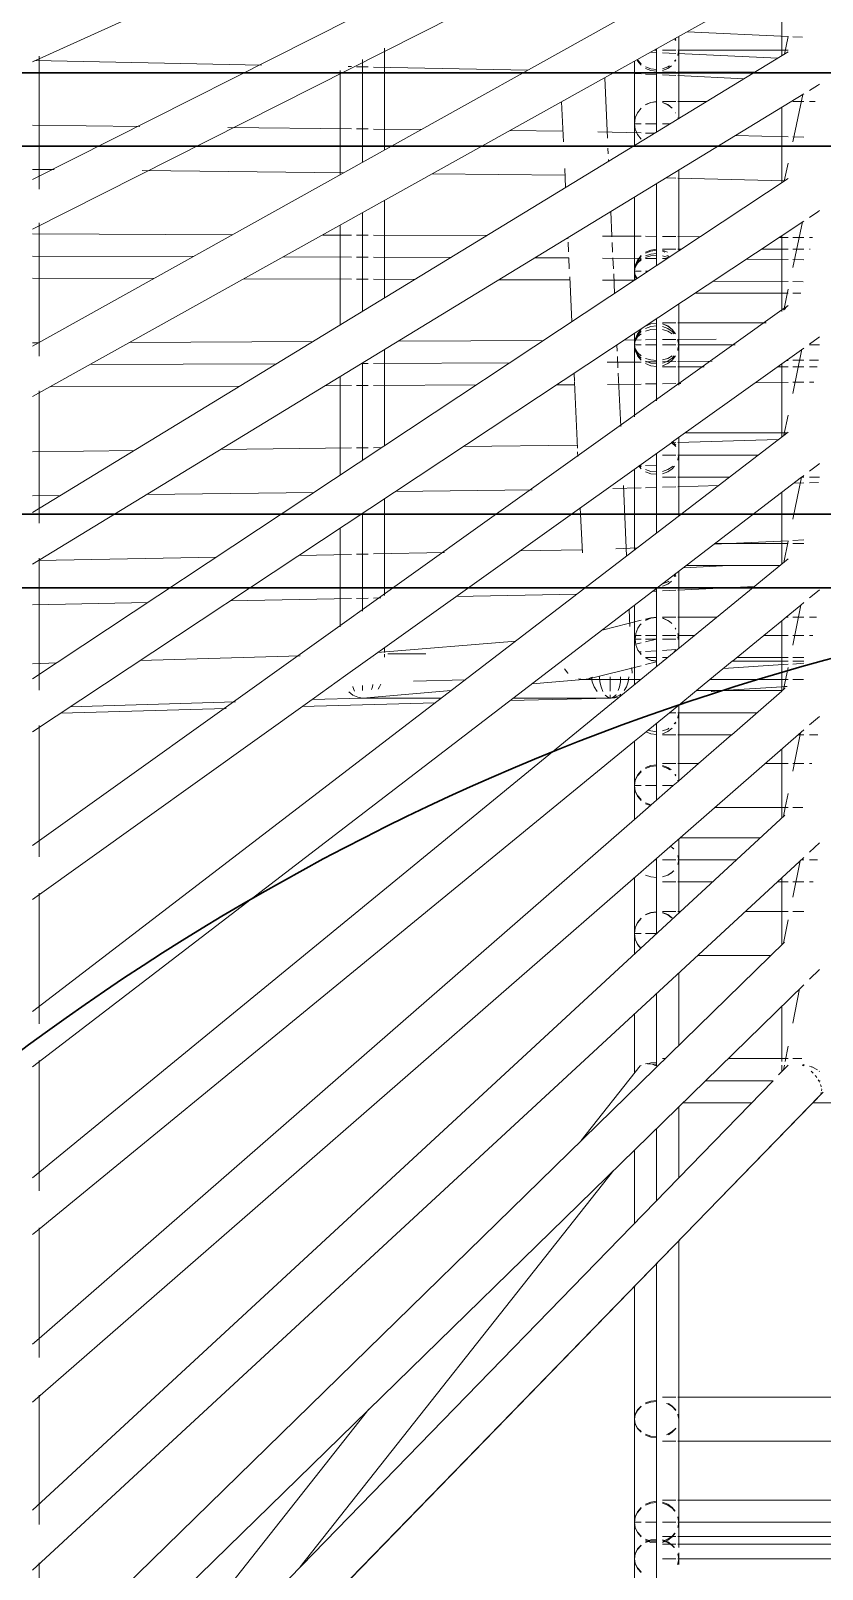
# Model space of a CAD drawing. Header units: millimetres. Extents: x 886808 to 1650903, y -1008069 to 230892.
# Drawn here: x 1049546 to 1050084, y -408999 to -407954 of the extents above; entities that cross this region are included whole.
import ezdxf

# ---------------------------------------------------------------- set-up
doc = ezdxf.new("R2010")
doc.units = ezdxf.units.MM
doc.layers.get('0').update_dxf_attribs({"lineweight": 0})
doc.layers.add('A-Wall', color=113, linetype='Continuous', lineweight=30)
doc.layers.add('A_Dim', color=8, linetype='Continuous', lineweight=5)

# ---------------------------------------------------------------- blocks, each defined once
blk = doc.blocks.new('A$C14C457CE')
for p, q in [((8875.8, 1507.4), (9400, 1744.6)), ((8875.8, 1427.3), (9389.4, 1686.6)), ((8875.8, 1393.7), (9300, 1607.8)), ((8875.8, 1314.2), (9389.4, 1600.4)), ((8875.8, 1279.9), (9400, 1572)), ((9385, 1511.5), (9385, 1563.6)), ((9389.4, 1524.5), (9320.7, 1527.7)), ((9115, 1516.6), (9115, 1447.5)), ((9300, 1516.2), (9300, 1515.3)), ((9300, 1516.2), (9300, 1459.7)), ((9300, 1516.2), (9300, 1459.7)), ((9300, 1516.2), (9300, 1515.3)), ((9312.1, 1523), (9313, 1521.9)), ((9312.5, 1523.2), (9313, 1522.5)), ((9315, 1524.6), (9315, 1515.3)), ((9389.4, 1524.5), (9386.8, 1512.6)), ((9399.1, 1524.1), (9392.5, 1524.4)), ((8875.8, 1201.1), (9389.4, 1514.2)), ((9031.5, 1505.2), (8877.4, 1508.2)), ((8880.2, 1420.8), (8880.2, 1511.3)), ((9100, 1509), (9100, 1439.1)), ((9285, 1499.4), (9285, 1507.9)), ((9287, 1508.1), (9286.7, 1508.8)), ((9287, 1508.7), (9286.9, 1508.9)), ((9289.4, 1506), (9287, 1508.7)), ((9289.4, 1505.2), (9287, 1508.1)), ((9300, 1513.7), (9295.8, 1513.9)), ((9300, 1515.3), (9298.4, 1515.3)), ((9300, 1502.2), (9300, 1515.3)), ((9300, 1515.3), (9300, 1459.7)), ((9303.9, 1515.3), (9313, 1515.3)), ((9303.9, 1515.3), (9313, 1515.3)), ((9313, 1513.1), (9303.9, 1513.5)), ((9313, 1508.7), (9312.2, 1507.8)), ((9313, 1508.1), (9312.7, 1507.8)), ((9315, 1515.3), (9314.5, 1515.3)), ((9315, 1515.3), (9314.5, 1511.9)), ((9314.5, 1515.3), (9389.4, 1515.3)), ((9382.3, 1509.8), (9314.5, 1513)), ((9314.5, 1511.9), (9314.5, 1511.6)), ((9315, 1515.3), (9315, 1500.3)), ((9085, 1501.4), (9085, 1430.7)), ((9092.5, 1504.1), (9090.3, 1504.1)), ((9103.9, 1503.9), (9096.1, 1504)), ((9212.5, 1501.8), (9107.5, 1503.8)), ((9266.6, 1455.4), (9264.7, 1496.5)), ((9289.4, 1499.2), (9271, 1500.1)), ((9285, 1465.3), (9285, 1499.4)), ((9296.1, 1502.6), (9292.5, 1503.9)), ((9296.1, 1501.5), (9292.5, 1502.9)), ((9300, 1498.7), (9292.5, 1499)), ((9300, 1502.2), (9296.1, 1502.6)), ((9300, 1501), (9296.1, 1501.5)), ((9300, 1502.2), (9300, 1501)), ((9300, 1500.3), (9300, 1501)), ((9307.5, 1503.9), (9303.9, 1502.6)), ((9307.5, 1502.9), (9303.9, 1501.5)), ((9303.9, 1500.3), (9313, 1500.3)), ((9313, 1498.1), (9303.9, 1498.5)), ((9310, 1504.7), (9307.5, 1502.9)), ((9308.7, 1504.7), (9307.5, 1503.9)), ((9314.5, 1500.3), (9366.7, 1500.3)), ((9359.4, 1495.9), (9314.5, 1498)), ((9315, 1500.3), (9315, 1468.8)), ((8875.8, 1166), (9400, 1485.6)), ((9399.4, 1485.2), (9392.5, 1453)), ((9403.9, 1487.9), (9409.3, 1491.3)), ((9409.3, 1491.3), (9410.6, 1492.2)), ((9236.6, 1453), (9235.4, 1480.2)), ((9287, 1472.8), (9289.4, 1475.8)), ((9289.4, 1475.8), (9289.4, 1475.9)), ((9292.5, 1478.3), (9296.1, 1479.7)), ((9292.5, 1478.2), (9296.1, 1479.7)), ((9296.1, 1479.7), (9300, 1480.3)), ((9296.1, 1479.7), (9300, 1480.2)), ((9300, 1480.3), (9300, 1480.3)), ((9300, 1480.3), (9300, 1480.2)), ((9300, 1465.3), (9300, 1480.2)), ((9303.9, 1480.3), (9313, 1480.3)), ((9303.9, 1479.7), (9307.5, 1478.3)), ((9303.9, 1479.7), (9307.5, 1478.2)), ((9307.5, 1478.3), (9310.5, 1475.9)), ((9307.5, 1478.2), (9310.5, 1475.9)), ((9314.5, 1480.3), (9333.8, 1480.3)), ((9385, 1425.1), (9385, 1476.4)), ((9392.5, 1480.3), (9400, 1480.3)), ((9403.9, 1480.3), (9407.8, 1480.3)), ((8948.8, 1463.5), (8875.8, 1464.3)), ((9285, 1465.3), (9285.5, 1469.2)), ((9285.5, 1461.5), (9285, 1465.3)), ((9285, 1459.2), (9285, 1465.3)), ((9285, 1465.3), (9289.4, 1465.3)), ((9285.5, 1469.2), (9287, 1472.7)), ((9287, 1472.7), (9287, 1472.8)), ((9300, 1465.3), (9292.5, 1465.3)), ((9300, 1465.3), (9300, 1459.7)), ((9300, 1465.3), (9300, 1459.7)), ((9309.2, 1465.3), (9303.9, 1465.3)), ((9312.9, 1472.8), (9313, 1472.8)), ((9313, 1472.8), (9313, 1472.8)), ((9313, 1472.8), (9313, 1472.7)), ((9314.5, 1469.2), (9314.6, 1468.6)), ((9092.5, 1461.9), (9008.5, 1462.8)), ((9103.9, 1461.8), (9096.1, 1461.8)), ((9139.9, 1461.4), (9107.5, 1461.7)), ((9236.3, 1460.3), (9200.3, 1460.7)), ((9289.4, 1459.1), (9260, 1459.9)), ((9285, 1450.5), (9285, 1459.2)), ((9286.5, 1459.2), (9285.5, 1461.5)), ((9287, 1457.9), (9286.5, 1459.2)), ((9289.4, 1454.8), (9287, 1457.9)), ((9287, 1457.9), (9287, 1457.9)), ((9289.4, 1454.8), (9289.4, 1454.8)), ((9298.6, 1458.8), (9292.5, 1459)), ((9389.4, 1456.4), (9353.7, 1457.3)), ((9400, 1456.1), (9392.5, 1456.3)), ((9267.1, 1444.8), (9266.9, 1448.7)), ((9342.2, 1450.3), (9389.4, 1450.3)), ((9392.5, 1450.3), (9400, 1450.3)), ((8890.6, 1434.1), (8875.8, 1434.3)), ((9087.1, 1431.9), (8950.4, 1433.5)), ((9238.1, 1421.9), (9237.5, 1434.9)), ((9267.3, 1439.8), (9267.2, 1440.9)), ((9315, 1378.8), (9315, 1433.8)), ((9389.4, 1438.6), (9386.7, 1426.3)), ((9237.7, 1430.3), (9147.5, 1431.3)), ((9285, 1358.9), (9389.4, 1428)), ((9300, 1424.6), (9300, 1368.9)), ((9300, 1424.6), (9300, 1368.9)), ((9300, 1424.6), (9300, 1368.9)), ((9300, 1424.6), (9300, 1368.9)), ((9313, 1428.4), (9306.6, 1428.6)), ((9387, 1426.4), (9314.5, 1428.4)), ((9115, 1413.1), (9115, 1346.9)), ((9285, 1388.9), (9285, 1415.5)), ((9100, 1404.8), (9100, 1337.8)), ((9269.6, 1389), (9268.9, 1405.6)), ((9403.9, 1401.7), (9409.6, 1405.5)), ((9409.6, 1405.5), (9410.6, 1406.3)), ((8875.8, 1052.2), (9400, 1399.2)), ((9011.7, 1389.9), (8875.8, 1390.4)), ((8880.2, 1307.4), (8880.2, 1398)), ((9085, 1396.4), (9085, 1328.6)), ((9392.5, 1367.6), (9399.1, 1398.6)), ((9092.5, 1389.7), (9073, 1389.7)), ((9103.9, 1389.6), (9096.1, 1389.6)), ((9184.6, 1389.3), (9107.5, 1389.6)), ((9239.7, 1387.1), (9239.6, 1387.8)), ((9240.1, 1378.2), (9239.8, 1384.9)), ((9289.4, 1388.8), (9263.1, 1389)), ((9269.6, 1388.5), (9269.6, 1389)), ((9270.1, 1378), (9269.8, 1384.7)), ((9285, 1365.1), (9285, 1388.9)), ((9300, 1388.7), (9292.5, 1388.8)), ((9296.1, 1379.5), (9300, 1380)), ((9300, 1380.1), (9300, 1380)), ((9313, 1388.6), (9303.9, 1388.7)), ((9303.9, 1380.1), (9313, 1380.1)), ((9329.7, 1388.5), (9314.5, 1388.6)), ((9314.5, 1380.1), (9317, 1380.1)), ((9371.2, 1380.1), (9389.4, 1380.1)), ((9389.4, 1388), (9383.2, 1388.1)), ((9385, 1337.7), (9385, 1389.2)), ((9400, 1387.9), (9392.5, 1388)), ((9392.5, 1380.1), (9400, 1380.1)), ((9406, 1387.9), (9403.9, 1387.9)), ((9403.9, 1380.1), (9404.3, 1380.1)), ((8985, 1375), (8875.8, 1375.4)), ((9092.5, 1374.7), (9046.2, 1374.8)), ((9103.9, 1374.6), (9096.1, 1374.6)), ((9160.1, 1374.4), (9107.5, 1374.6)), ((9240.3, 1374.2), (9217.4, 1374.2)), ((9240.6, 1366.8), (9240.3, 1374.3)), ((9289.4, 1373.8), (9263.1, 1374)), ((9270.7, 1366.6), (9270.3, 1374.1)), ((9285.5, 1369), (9287, 1372.6)), ((9285.5, 1368.8), (9287, 1372.2)), ((9285.5, 1368.2), (9287, 1371.1)), ((9285.5, 1367.9), (9287, 1370.5)), ((9287, 1372.6), (9289.4, 1375.7)), ((9287, 1372.2), (9289.4, 1375.1)), ((9287, 1371.1), (9289.4, 1373.6)), ((9287, 1370.5), (9289.4, 1372.8)), ((9292.5, 1378), (9296.1, 1379.5)), ((9292.5, 1377.4), (9296.1, 1378.8)), ((9292.5, 1375.5), (9296.1, 1376.7)), ((9292.5, 1374.5), (9296.1, 1375.6)), ((9300, 1373.7), (9292.5, 1373.8)), ((9296.1, 1378.8), (9300, 1379.3)), ((9296.1, 1376.7), (9300, 1377.1)), ((9296.1, 1375.6), (9300, 1376)), ((9300, 1379.3), (9300, 1377.1)), ((9300, 1377.1), (9300, 1376)), ((9300, 1368.9), (9300, 1376)), ((9303.9, 1379.5), (9307.3, 1378.1)), ((9303.9, 1378.8), (9305.6, 1378.1)), ((9303.9, 1375.6), (9307.5, 1374.5)), ((9307.3, 1373.7), (9303.9, 1373.7)), ((9306.9, 1375.7), (9307.5, 1375.5)), ((9307.5, 1375.5), (9308.8, 1374.7)), ((9307.5, 1374.5), (9308.1, 1374.2)), ((9309.8, 1375.7), (9310.1, 1375.5)), ((9389.4, 1373), (9360.8, 1373.3)), ((9400, 1372.9), (9392.5, 1373)), ((8958.2, 1360.1), (8875.8, 1360.4)), ((9092.5, 1359.7), (9019.4, 1359.9)), ((9103.9, 1359.6), (9096.1, 1359.6)), ((9135.6, 1359.5), (9107.5, 1359.6)), ((9241, 1359.2), (9192.9, 1359.3)), ((9242.3, 1330.6), (9240.9, 1361.2)), ((9284.9, 1358.9), (9263.1, 1359)), ((9271.4, 1349.9), (9270.8, 1363.4)), ((9285, 1365.1), (9285.5, 1368.8)), ((9285, 1365.1), (9285.5, 1368.2)), ((9285, 1365.1), (9285.5, 1367.9)), ((9285.5, 1362.3), (9285, 1365.1)), ((9285, 1365.1), (9285, 1358.9)), ((9285.5, 1362), (9285, 1365.1)), ((9285.5, 1361.4), (9285, 1365.1)), ((9285, 1365.1), (9289.4, 1365.1)), ((9285.5, 1368.8), (9285.5, 1369)), ((9286.8, 1360.1), (9285.5, 1362.3)), ((9286.6, 1360), (9285.5, 1362)), ((9286.3, 1359.8), (9285.5, 1361.4)), ((9285.5, 1361.2), (9285.5, 1361.4)), ((9286.2, 1359.7), (9285.5, 1361.2)), ((9294.3, 1365.1), (9292.5, 1365.1)), ((8875.8, 1088.1), (9284.9, 1358.9)), ((9284.9, 1358.9), (9285, 1358.9)), ((9325.9, 1350.1), (9389.4, 1350.1)), ((9389.4, 1358), (9338.4, 1358.4)), ((9386.4, 1338.7), (9389.4, 1352.9)), ((9399.6, 1357.9), (9392.5, 1358)), ((9392.5, 1350.1), (9398, 1350.1)), ((9315, 1342.9), (9315, 1318.7)), ((9315, 1288.7), (9386.6, 1339.9)), ((9386.6, 1339.9), (9389.4, 1341.8)), ((9387.8, 1340.5), (9386.8, 1339)), ((9389.4, 1341.8), (9387.8, 1340.5)), ((9389.4, 1341.8), (9389.4, 1341.9)), ((9292.5, 1328), (9296.1, 1329.4)), ((9292.5, 1327.8), (9296.1, 1329.3)), ((9296.1, 1329.4), (9300, 1329.9)), ((9296.1, 1329.3), (9300, 1329.8)), ((9296.1, 1327.5), (9300, 1328)), ((9300, 1333), (9300, 1277)), ((9300, 1333), (9300, 1277)), ((9300, 1333), (9300, 1315.1)), ((9300, 1333), (9300, 1277)), ((9300, 1330.1), (9300, 1329.9)), ((9300, 1329.9), (9300, 1329.8)), ((9300, 1328), (9300, 1329.8)), ((9300, 1328), (9300, 1325.7)), ((9303.9, 1330.1), (9313, 1330.1)), ((9303.9, 1329.4), (9307.5, 1328)), ((9303.9, 1329.3), (9307.5, 1327.8)), ((9307.5, 1328), (9310.6, 1325.6)), ((9307.5, 1327.8), (9310.6, 1325.5)), ((9314.5, 1330.1), (9374.4, 1330.1)), ((9066.3, 1317.3), (8941.9, 1316.7)), ((9223.1, 1318), (9124.3, 1317.5)), ((9289.4, 1318.4), (9277.8, 1318.3)), ((9285, 1318.4), (9285, 1323.1)), ((9285, 1315.1), (9285.5, 1318.9)), ((9285, 1315.1), (9285, 1318.4)), ((9285, 1315.1), (9285.5, 1318.4)), ((9285, 1315.1), (9285.5, 1317.9)), ((9285.5, 1318.9), (9287, 1322.5)), ((9285.5, 1318.4), (9287, 1321.5)), ((9285.5, 1317.9), (9287, 1320.4)), ((9285.5, 1318.9), (9285.5, 1318.9)), ((9285.5, 1318.4), (9285.5, 1318.4)), ((9287, 1322.5), (9289.4, 1325.6)), ((9287, 1322.5), (9289.4, 1325.5)), ((9287, 1321.5), (9289.4, 1324.2)), ((9287, 1320.4), (9289.4, 1322.6)), ((9287, 1322.5), (9287, 1322.5)), ((9292.5, 1326.2), (9296.1, 1327.5)), ((9292.5, 1324.3), (9296.1, 1325.4)), ((9300, 1318.6), (9292.5, 1318.5)), ((9296.1, 1325.4), (9300, 1325.7)), ((9300, 1318.6), (9300, 1325.7)), ((9300, 1318.6), (9300, 1315.1)), ((9303.9, 1327.5), (9307.5, 1326.2)), ((9303.9, 1325.4), (9307.5, 1324.3)), ((9313, 1318.7), (9303.9, 1318.6)), ((9307.5, 1326.2), (9310.6, 1324.2)), ((9307.5, 1324.3), (9310.6, 1322.6)), ((9310.6, 1325.6), (9312.9, 1322.6)), ((9310.6, 1325.5), (9312.9, 1322.6)), ((9310.6, 1324.2), (9312, 1322.6)), ((9312.9, 1322.6), (9312.9, 1322.6)), ((9314.5, 1318.7), (9340.5, 1319)), ((9314.5, 1318.9), (9314.5, 1318.9)), ((9314.5, 1318.9), (9314.5, 1318.4)), ((9314.5, 1318.4), (9315, 1315.1)), ((9314.5, 1317.9), (9315, 1315.1)), ((9315, 1315.1), (9315, 1318.7)), ((9403.9, 1315.5), (9409.9, 1319.8)), ((9409.9, 1319.8), (9410.6, 1320.4)), ((8879.9, 1316.4), (8875.8, 1316.4)), ((9115, 1311.8), (9115, 1246.4)), ((9273.2, 1310.8), (9273, 1315.1)), ((9273.7, 1299.4), (9273.4, 1307.2)), ((9285.5, 1311.3), (9285, 1315.1)), ((9285.5, 1312.4), (9285, 1315.1)), ((9285.5, 1311.8), (9285, 1315.1)), ((9285, 1315.1), (9285, 1288.4)), ((9285, 1315.1), (9289.4, 1315.1)), ((9287, 1309.8), (9285.5, 1312.4)), ((9287, 1308.7), (9285.5, 1311.8)), ((9287, 1307.8), (9285.5, 1311.3)), ((9285.5, 1311.3), (9285.5, 1311.3)), ((9289.4, 1307.6), (9287, 1309.8)), ((9289.4, 1306), (9287, 1308.7)), ((9287, 1307.7), (9287, 1307.8)), ((9289.4, 1304.6), (9287, 1307.7)), ((9289.4, 1304.7), (9287, 1307.7)), ((9300, 1315.1), (9292.5, 1315.1)), ((9300, 1304.5), (9300, 1315.1)), ((9300, 1315.1), (9300, 1277)), ((9303.9, 1315.1), (9313, 1315.1)), ((9303.9, 1315.1), (9313, 1315.1)), ((9303.9, 1315.1), (9313, 1315.1)), ((9310.6, 1307.6), (9307.5, 1305.9)), ((9310.2, 1248.6), (9400, 1312.8)), ((9312.9, 1307.6), (9310.6, 1304.7)), ((9312, 1307.6), (9310.6, 1306)), ((9312.9, 1307.6), (9310.6, 1304.6)), ((9312.9, 1307.6), (9312.9, 1307.6)), ((9315, 1315.1), (9314.5, 1315.1)), ((9315, 1315.1), (9314.5, 1311.3)), ((9315, 1315.1), (9314.5, 1312.4)), ((9315, 1315.1), (9314.5, 1311.8)), ((9314.5, 1315.1), (9353.4, 1315.1)), ((9314.5, 1315.1), (9353.4, 1315.1)), ((9314.5, 1311.3), (9314.5, 1311.3)), ((9315, 1315.1), (9315, 1300.1)), ((9392.5, 1282.1), (9398.8, 1312.1)), ((9403.9, 1315.1), (9410.6, 1315.1)), ((9403.9, 1315.1), (9410.6, 1315.1)), ((9041.6, 1302.2), (8914.8, 1301.6)), ((9103.9, 1302.4), (9099.5, 1302.4)), ((9100, 1302.7), (9100, 1236.5)), ((9200.3, 1302.9), (9107.5, 1302.4)), ((9289.4, 1303.4), (9266.4, 1303.2)), ((9296.1, 1304.9), (9292.5, 1305.9)), ((9296.1, 1302.7), (9292.5, 1304)), ((9300, 1303.6), (9292.5, 1303.5)), ((9296.1, 1300.9), (9292.5, 1302.4)), ((9296.1, 1300.8), (9292.5, 1302.3)), ((9300, 1304.5), (9296.1, 1304.9)), ((9300, 1302.2), (9296.1, 1302.7)), ((9300, 1300.4), (9296.1, 1300.9)), ((9300, 1300.3), (9296.1, 1300.8)), ((9300, 1304.5), (9300, 1302.2)), ((9300, 1300.4), (9300, 1302.2)), ((9300, 1300.4), (9300, 1300.3)), ((9300, 1300.3), (9300, 1300.1)), ((9307.5, 1305.9), (9303.9, 1304.9)), ((9307.5, 1304), (9303.9, 1302.7)), ((9313, 1303.7), (9303.9, 1303.6)), ((9307.5, 1302.4), (9303.9, 1300.9)), ((9307.5, 1302.3), (9303.9, 1300.8)), ((9303.9, 1300.1), (9313, 1300.1)), ((9310.6, 1306), (9307.5, 1304)), ((9310.6, 1304.7), (9307.5, 1302.4)), ((9310.6, 1304.6), (9307.5, 1302.3)), ((9337.8, 1304), (9314.5, 1303.7)), ((9314.5, 1300.1), (9332.4, 1300.1)), ((9315, 1287.7), (9315, 1300.1)), ((9382, 1300.1), (9389.4, 1300.1)), ((9385, 1252.4), (9385, 1302.2)), ((9389.4, 1304.5), (9388.2, 1304.5)), ((9400, 1304.6), (9392.5, 1304.6)), ((9392.5, 1300.1), (9400, 1300.1)), ((9410, 1304.7), (9403.9, 1304.7)), ((9403.9, 1300.1), (9409, 1300.1)), ((8875.8, 975), (9315, 1288.7)), ((9016.8, 1287), (8887.7, 1286.5)), ((9092.5, 1287.4), (9074.7, 1287.3)), ((9085, 1293.6), (9085, 1226.5)), ((9103.9, 1287.4), (9096.1, 1287.4)), ((9177.5, 1287.8), (9107.5, 1287.4)), ((9244.2, 1288), (9232, 1288)), ((9244.1, 1290.1), (9243.9, 1295.8)), ((9246.2, 1244.9), (9244.2, 1289.8)), ((9289.4, 1288.4), (9266.7, 1288.2)), ((9275.6, 1259.5), (9273.9, 1295.8)), ((9285, 1266.2), (9285, 1288.4)), ((9300, 1288.6), (9292.5, 1288.5)), ((9313, 1288.7), (9303.9, 1288.6)), ((9315, 1288.7), (9314.5, 1288.7)), ((9316.5, 1288.7), (9315, 1288.7)), ((9315, 1288.7), (9315, 1288.7)), ((9389.4, 1289.5), (9366.9, 1289.3)), ((9400, 1289.6), (9392.5, 1289.6)), ((9406.8, 1289.7), (9403.9, 1289.7)), ((8880.2, 1193.9), (8880.2, 1283.9)), ((9386.5, 1253.6), (9389.4, 1267.3)), ((8875.8, 862), (9389.4, 1255.8)), ((9319.2, 1255.2), (9388.7, 1255.2)), ((9092.5, 1245.1), (9003.7, 1244)), ((9103.9, 1245.2), (9096.1, 1245.1)), ((9113.4, 1245.3), (9107.5, 1245.2)), ((9110.5, 1106), (9310.1, 1248.5)), ((9246.1, 1246.9), (9168.6, 1246)), ((9313, 1248.6), (9309.8, 1248.5)), ((9310, 1248.7), (9310.6, 1248.3)), ((9310.1, 1248.5), (9310.2, 1248.6)), ((9310.6, 1248.3), (9313, 1245.9)), ((9310.8, 1249.3), (9313, 1246.8)), ((9382.7, 1250.7), (9314.5, 1248.7)), ((9315, 1198.7), (9315, 1252.2)), ((8945, 1243.3), (8875.8, 1242.4)), ((9246.5, 1239.3), (9246.3, 1242.4)), ((9300, 1241.5), (9300, 1241.3)), ((9300, 1241.5), (9300, 1187.2)), ((9300, 1241.5), (9300, 1187.2)), ((9300, 1241.5), (9300, 1187.2)), ((9300, 1241.5), (9300, 1240.2)), ((9300, 1228.8), (9300, 1241.3)), ((9300, 1240.2), (9300, 1187.2)), ((9303.9, 1240.2), (9313, 1240.2)), ((9315, 1240.2), (9314.5, 1237.3)), ((9315, 1240.2), (9314.5, 1236.8)), ((9314.5, 1240.2), (9369.1, 1240.2)), ((9403.9, 1229.3), (9410.2, 1234.1)), ((9410.2, 1234.1), (9410.6, 1234.5)), ((8875.8, 824.5), (9398.4, 1225.1)), ((9277.2, 1225.1), (9277.2, 1225.2)), ((9285, 1175.7), (9285, 1230.8)), ((9289.4, 1230.9), (9287.8, 1232.8)), ((9289.4, 1232.9), (9287.9, 1232.9)), ((9288.4, 1233.1), (9288.3, 1233.2)), ((9289.4, 1232.1), (9288.4, 1233.1)), ((9300, 1233.2), (9292.5, 1233)), ((9296.1, 1229.1), (9292.5, 1230.3)), ((9296.1, 1227.5), (9292.5, 1228.8)), ((9300, 1228.8), (9296.1, 1229.1)), ((9300, 1227.1), (9296.1, 1227.5)), ((9300, 1225.2), (9300, 1227.1)), ((9307.5, 1230.3), (9303.9, 1229.1)), ((9307.5, 1228.8), (9303.9, 1227.5)), ((9303.9, 1225.2), (9313, 1225.2)), ((9310.6, 1232.1), (9307.5, 1230.3)), ((9310.6, 1230.9), (9307.5, 1228.8)), ((9311.2, 1232.7), (9310.6, 1232.1)), ((9312.2, 1232.7), (9310.6, 1230.9)), ((9314.5, 1225.2), (9349.5, 1225.2)), ((9392.5, 1196.6), (9398.4, 1225.1)), ((9398.4, 1225.1), (9398.6, 1225.2)), ((9398.6, 1225.2), (9400, 1226.3)), ((9398.6, 1225.2), (9400, 1225.2)), ((9403.9, 1225.2), (9410.6, 1225.2)), ((8894.8, 1212.7), (8875.8, 1212.4)), ((9067.2, 1214.8), (8953.5, 1213.4)), ((9215.4, 1216.5), (9122.4, 1215.4)), ((9289.4, 1217.9), (9270.2, 1217.4)), ((9279.6, 1171.6), (9277.4, 1219.6)), ((9300, 1218.2), (9292.5, 1218)), ((9313, 1218.6), (9303.9, 1218.3)), ((9342, 1219.5), (9314.5, 1218.6)), ((9385, 1166.1), (9385, 1214.8)), ((9400, 1221.2), (9393, 1221)), ((9410.1, 1221.5), (9403.9, 1221.3)), ((9115, 1210.5), (9115, 1144.8)), ((9249.5, 1173.8), (9248.1, 1204.4)), ((9100, 1200.6), (9100, 1134.1)), ((9085, 1190.7), (9085, 1123.4)), ((9389.4, 1182), (9339.1, 1179.6)), ((9386.4, 1167.2), (9389.4, 1181.6)), ((9400, 1182.5), (9392.5, 1182.2)), ((9000.9, 1170.9), (8879.9, 1168.5)), ((9092.5, 1172.7), (9056.8, 1172)), ((9103.9, 1172.9), (9096.1, 1172.8)), ((9155.8, 1174), (9107.5, 1173)), ((9249.4, 1175.8), (9206.8, 1175)), ((9286.9, 1177.2), (9272.3, 1176.5)), ((9339.7, 1180.1), (9389.4, 1180.1)), ((9392.5, 1180.1), (9400, 1180.1)), ((8880.2, 1080.5), (8880.2, 1170.1)), ((9307, 1102.2), (9389.4, 1169.7)), ((9315, 1130.1), (9315, 1161.2)), ((9349.2, 1165.1), (9318.2, 1163.6)), ((9320.2, 1165.1), (9383.8, 1165.1)), ((9307.5, 1152.5), (9303.9, 1151.1)), ((9303.9, 1150.1), (9313, 1150.1)), ((9307.5, 1154), (9304, 1152.7)), ((9308.3, 1154.5), (9307.5, 1154)), ((9310.2, 1154.5), (9307.5, 1152.5)), ((9313, 1158.7), (9312, 1157.6)), ((9313, 1157.8), (9312.8, 1157.6)), ((9366.5, 1150.9), (9314.5, 1148.4)), ((9314.5, 1150.1), (9365.5, 1150.1)), ((8954.2, 1140), (8875.8, 1138.4)), ((9092.5, 1142.7), (9010.1, 1141.1)), ((9103.9, 1142.9), (9096.1, 1142.8)), ((9112.6, 1143.1), (9107.5, 1143)), ((9245.9, 1145.7), (9163.6, 1144.1)), ((9300, 1147.8), (9297.3, 1147.6)), ((9300, 1149.7), (9300, 1096.5)), ((9300, 1149.7), (9300, 1115.1)), ((9300, 1149.7), (9300, 1096.5)), ((9300, 1149.7), (9300, 1096.5)), ((9313, 1148.4), (9303.9, 1147.9)), ((9398.1, 1138.3), (9400, 1139.9)), ((9403.9, 1143.1), (9410.4, 1148.4)), ((9410.4, 1148.4), (9410.6, 1148.6)), ((9281.8, 1123.8), (9281.3, 1135.3)), ((9285, 1084.2), (9285, 1138.2)), ((9292.5, 1128.1), (9296.1, 1129.6)), ((9296.1, 1129.6), (9292.5, 1128.7)), ((9292.5, 1127.8), (9296.1, 1129.3)), ((9296.1, 1129.6), (9299.9, 1130.1)), ((9296.1, 1129.3), (9300, 1129.8)), ((9299.9, 1130.1), (9300, 1130.1)), ((9300, 1130.1), (9300, 1130.1)), ((9300, 1130.1), (9300, 1129.8)), ((9300, 1117.6), (9300, 1129.8)), ((9303.9, 1130.1), (9313, 1130.1)), ((9303.9, 1129.5), (9307.2, 1128.1)), ((9303.9, 1129.3), (9307.5, 1127.8)), ((9314.5, 1130.1), (9341.1, 1130.1)), ((9315, 1130.1), (9315, 1117.6)), ((9385, 1127.6), (9388, 1130.1)), ((9388, 1130.1), (9388.1, 1130.1)), ((9388.1, 1130.1), (9398.1, 1138.3)), ((9388.1, 1130.1), (9389.4, 1130.1)), ((9392.5, 1111.1), (9398.1, 1138.3)), ((9392.5, 1130.1), (9400, 1130.1)), ((9403.9, 1130.1), (9408.6, 1130.1)), ((9289.4, 1127.9), (9263, 1121.3)), ((9285.3, 1115.1), (9285.8, 1119)), ((9285.8, 1119), (9287.2, 1122.6)), ((9287.2, 1122.6), (9288.6, 1124.5)), ((9288.6, 1124.5), (9289.4, 1125.5)), ((9289.4, 1125.5), (9289.4, 1125.6)), ((9292.5, 1128.1), (9292.5, 1128.1)), ((9307.2, 1128.1), (9307.5, 1127.8)), ((9307.5, 1127.8), (9308.7, 1127)), ((9308.7, 1127), (9310.3, 1125.7)), ((9310.3, 1125.7), (9310.3, 1125.7)), ((9312.7, 1122.6), (9313, 1121.8)), ((9312.9, 1122.6), (9313, 1122.5)), ((9314.5, 1118.9), (9315, 1115.1)), ((9372.8, 1117.6), (9385, 1127.6)), ((9385, 1079.7), (9385, 1127.6)), ((9204.2, 1113.8), (9110.3, 1106)), ((9115, 1109.4), (9115, 1106.1)), ((9285.8, 1111.2), (9285.3, 1115.1)), ((9285.3, 1115.1), (9289.4, 1115.1)), ((9285.6, 1117.6), (9289.4, 1117.6)), ((9289.4, 1112.5), (9285.8, 1111.6)), ((9287.3, 1107.6), (9285.8, 1111.2)), ((9292.5, 1117.6), (9300, 1117.6)), ((9300, 1115.1), (9292.5, 1115.1)), ((9300, 1115.1), (9292.5, 1113.2)), ((9300, 1117.6), (9300, 1115.1)), ((9300, 1107.2), (9300, 1115.1)), ((9303.9, 1117.6), (9313, 1117.6)), ((9303.9, 1115.1), (9313, 1115.1)), ((9313, 1108.1), (9313, 1108)), ((9314.5, 1117.6), (9325.8, 1117.6)), ((9314.5, 1116.7), (9314.7, 1115.1)), ((9314.7, 1115.1), (9314.5, 1115.1)), ((9315, 1115.1), (9314.7, 1115.1)), ((9315, 1117.6), (9315, 1115.1)), ((9315, 1108.7), (9315, 1115.1)), ((9351.5, 1100.1), (9372.8, 1117.6)), ((9372.8, 1117.6), (9389.4, 1117.6)), ((9392.5, 1117.6), (9400, 1117.6)), ((9403.9, 1117.6), (9406.1, 1117.6)), ((8875.8, 749), (9304.5, 1100.1)), ((8892.2, 1098.9), (8875.8, 1098.4)), ((9057.6, 1103.8), (8948.9, 1100.6)), ((9088.5, 1090.3), (9110.5, 1106)), ((9107.5, 1102.2), (9107.6, 1102.1)), ((9115, 1104.9), (9115, 1102.8)), ((9117.3, 1105.1), (9143.1, 1105.1)), ((9289.4, 1104.9), (9287.3, 1107.6)), ((9289.4, 1106.5), (9288.2, 1106.4)), ((9289.4, 1104.7), (9288.9, 1105.3)), ((9300, 1107.2), (9292.5, 1106.7)), ((9292.5, 1102.6), (9300, 1102.6)), ((9296.1, 1100.9), (9292.5, 1102.4)), ((9292.8, 1102.1), (9292.5, 1102.3)), ((9300, 1099.7), (9292.5, 1097.8)), ((9296.3, 1100.6), (9292.8, 1102.1)), ((9300, 1100.4), (9296.1, 1100.9)), ((9300, 1100.1), (9296.3, 1100.6)), ((9300, 1100.4), (9300, 1107.2)), ((9300, 1100.4), (9300, 1100.1)), ((9313, 1108), (9303.9, 1107.4)), ((9303.9, 1102.6), (9307.5, 1102.6)), ((9303.9, 1100.1), (9304.5, 1100.1)), ((9304.5, 1100.1), (9306.9, 1102.1)), ((9307, 1102.2), (9306.9, 1102.1)), ((9313, 1107.8), (9311.5, 1105.9)), ((9312.8, 1107.6), (9311.5, 1105.9)), ((9313, 1108), (9312.8, 1107.6)), ((9336.2, 1087.6), (9351.4, 1100.1)), ((9389.4, 1098), (9345.4, 1095.2)), ((9351.4, 1100.1), (9389.4, 1100.1)), ((9354.5, 1102.6), (9389.4, 1102.6)), ((9392.5, 1102.6), (9400, 1102.6)), ((9392.5, 1100.1), (9400, 1100.1)), ((9400, 1098.7), (9392.5, 1098.2)), ((9065.8, 1074.1), (9088.5, 1090.3)), ((9169.8, 1087.4), (9134.7, 1086.5)), ((9250.1, 1087.6), (9215.3, 1084.7)), ((9239.7, 1092), (9237.4, 1095)), ((9239.8, 1091.9), (9239.7, 1092)), ((9250.1, 1087.6), (9246.8, 1088.1)), ((9250.2, 1087.6), (9250.1, 1087.6)), ((9253.7, 1088.1), (9250.2, 1087.6)), ((9250.2, 1087.6), (9256, 1087.6)), ((9250.2, 1087.6), (9250.2, 1087.6)), ((9255.5, 1089), (9253.7, 1088.1)), ((9253.9, 1088.1), (9253.7, 1088.1)), ((9289.4, 1097), (9253.9, 1088.1)), ((9256.5, 1089.2), (9253.9, 1088.1)), ((9256.2, 1086.2), (9255.8, 1089.1)), ((9256, 1087.6), (9289.2, 1087.6)), ((9261.5, 1086.2), (9261.2, 1089.6)), ((9268.4, 1089.6), (9268.4, 1087.6)), ((9268.4, 1079.7), (9268.4, 1087.6)), ((9275.5, 1089.6), (9275.4, 1086.2)), ((9281, 1089.6), (9280.7, 1086.2)), ((9283.1, 1095.4), (9283.1, 1095.9)), ((9283.3, 1092), (9283.1, 1095.4)), ((9327, 1080.1), (9336.1, 1087.6)), ((9336.1, 1087.6), (9389.4, 1087.6)), ((9386.3, 1080.9), (9389.4, 1095.9)), ((9392.5, 1087.6), (9399.9, 1087.6)), ((9093.5, 1077.1), (9090.8, 1079.4)), ((9093.5, 1082.6), (9093.4, 1083)), ((9094.6, 1079.8), (9093.5, 1082.6)), ((9096.8, 1075.6), (9093.5, 1077.1)), ((9100, 1083.6), (9100, 1080.3)), ((9160.3, 1080.1), (9100.4, 1075.1)), ((9106.8, 1082.6), (9106.2, 1080.8)), ((9107.1, 1084.2), (9106.8, 1082.6)), ((9111.7, 1082.6), (9110.8, 1081.2)), ((9112.5, 1084.6), (9111.7, 1082.6)), ((9257.5, 1082.6), (9256.2, 1086.2)), ((9259.6, 1079.5), (9257.5, 1082.6)), ((9262.3, 1082.6), (9261.5, 1086.2)), ((9263.5, 1079.5), (9262.3, 1082.6)), ((9266.8, 1075.6), (9265.1, 1077)), ((9268.4, 1075.2), (9268.4, 1077.2)), ((9272.2, 1077.1), (9270.5, 1075.6)), ((9274.9, 1077.1), (9271.9, 1075.6)), ((9272.5, 1077.5), (9272.2, 1077.1)), ((9274.7, 1082.6), (9273.8, 1080.1)), ((9275.4, 1086.2), (9274.7, 1082.6)), ((9275.6, 1077.7), (9274.9, 1077.1)), ((9279.5, 1082.6), (9278, 1080.3)), ((9280.7, 1086.2), (9279.5, 1082.6)), ((9315, 1070.3), (9327, 1080.1)), ((9327, 1080.1), (9385.4, 1080.1)), ((9337.3, 1079.6), (9337, 1079.6)), ((9344.8, 1080.1), (9337.3, 1079.6)), ((9385, 1082.7), (9345.1, 1080.1)), ((9351, 1050.1), (9385, 1079.7)), ((9386.7, 1082.9), (9385, 1082.7)), ((9385, 1079.7), (9385.4, 1080.1)), ((9385.4, 1080.1), (9386.3, 1080.9)), ((9386.3, 1080.9), (9387.2, 1081.7)), ((9386.3, 1080.9), (9386.3, 1080.9)), ((9388.7, 1083), (9386.7, 1082.9)), ((9387.3, 1081.7), (9387.2, 1081.7)), ((9388.7, 1083), (9388.7, 1083)), ((8875.8, 938.3), (9065.8, 1074.1)), ((9007.4, 1068), (8895, 1064.9)), ((9013.8, 1072.5), (8901.4, 1069.2)), ((9149.5, 1071.9), (9059, 1069.4)), ((9065.8, 1074.1), (9065.6, 1074.1)), ((9100, 1075.1), (9065.8, 1074.1)), ((9100, 1075.1), (9096.8, 1075.6)), ((9100, 1075.2), (9100, 1075.1)), ((9100.2, 1075.1), (9100, 1075.1)), ((9100.2, 1075.1), (9100.2, 1075.1)), ((9100.3, 1075.1), (9100.2, 1075.1)), ((9100.4, 1075.1), (9100.3, 1075.1)), ((9100.3, 1075.1), (9100.3, 1075.1)), ((9100.4, 1075.1), (9153.7, 1075.1)), ((9268.4, 1075.1), (9200.3, 1073.3)), ((9202.8, 1075.1), (9268.4, 1075.1)), ((9268.4, 1075.2), (9266.8, 1075.6)), ((9268.6, 1075.1), (9267.5, 1075.3)), ((9268.6, 1075.1), (9268.4, 1075.2)), ((9268.4, 1075.2), (9268.4, 1075.2)), ((9268.4, 1075.2), (9268.4, 1075.1)), ((9268.6, 1075.1), (9268.4, 1075.1)), ((9268.7, 1075.1), (9268.6, 1075.1)), ((9268.7, 1075.1), (9270.5, 1075.6)), ((9271.9, 1075.6), (9268.8, 1075.1)), ((9269, 1075.1), (9268.8, 1075.1)), ((9274.4, 1075.5), (9269, 1075.1)), ((9308.7, 1065.1), (9315, 1070.3)), ((9315, 1018.8), (9315, 1070.3)), ((8880.2, 967.1), (8880.2, 1056.4)), ((9294.3, 1053.3), (9308.7, 1065.1)), ((9300, 1058), (9300, 1052.2)), ((9300, 1058), (9300, 1005.7)), ((9300, 1058), (9300, 1005.7)), ((9300, 1058), (9300, 1005.7)), ((9308.7, 1065.1), (9308.7, 1065.1)), ((9313, 1065.1), (9308.7, 1065.1)), ((9308.7, 1065.1), (9313, 1065.1)), ((9313, 1058.7), (9312, 1057.6)), ((9313, 1057.7), (9312.9, 1057.6)), ((9314.5, 1065.1), (9315, 1065.1)), ((9315, 1065.1), (9314.5, 1061.3)), ((9315, 1065.1), (9314.5, 1061.8)), ((9314.5, 1065.1), (9368.2, 1065.1)), ((9403.9, 1056.8), (9410.6, 1062.6)), ((8880.2, 714.2), (9285, 1045.7)), ((9285, 1045.7), (9292.9, 1052.1)), ((9285, 1015.6), (9285, 1045.7)), ((9289.2, 956.8), (9400, 1053.4)), ((9292.9, 1052.1), (9292.8, 1052.1)), ((9292.9, 1052.1), (9294.3, 1053.3)), ((9296.1, 1050.8), (9292.9, 1052.1)), ((9296.1, 1052.7), (9294.3, 1053.3)), ((9300, 1052.2), (9296.1, 1052.7)), ((9300, 1050.3), (9296.1, 1050.8)), ((9300, 1050.3), (9300, 1052.2)), ((9300, 1050.3), (9300, 1050.1)), ((9307.5, 1054), (9303.9, 1052.7)), ((9307.5, 1052.3), (9303.9, 1050.8)), ((9303.9, 1050.1), (9313, 1050.1)), ((9310.5, 1054.5), (9307.5, 1052.3)), ((9308.3, 1054.5), (9307.5, 1054)), ((9314.5, 1050.1), (9351, 1050.1)), ((9328.5, 1030.6), (9350.9, 1050.1)), ((9392.5, 1025.5), (9397.8, 1051.4)), ((9396.3, 1050.1), (9400, 1050.1)), ((9403.9, 1050.1), (9409.5, 1050.1)), ((9385, 993.5), (9385, 1040.3)), ((9287, 1022.6), (9289.4, 1025.6)), ((9287, 1022.3), (9289.4, 1025)), ((9292.5, 1027.8), (9296.1, 1029.2)), ((9292.5, 1027.2), (9296.1, 1028.5)), ((9296.1, 1029.2), (9300, 1029.7)), ((9296.1, 1028.5), (9300, 1029)), ((9300, 1030.6), (9300, 1029.7)), ((9300, 1029.7), (9300, 1029)), ((9300, 1015.6), (9300, 1029)), ((9303.9, 1030.6), (9313, 1030.6)), ((9303.9, 1029.2), (9307.5, 1027.8)), ((9303.9, 1028.5), (9307.5, 1027.2)), ((9307.5, 1027.8), (9309.8, 1026.2)), ((9307.5, 1027.2), (9309, 1026.2)), ((9314.5, 1030.6), (9328.5, 1030.6)), ((9315, 1018.8), (9328.5, 1030.6)), ((9373.8, 1030.6), (9389.4, 1030.6)), ((9392.5, 1030.6), (9400, 1030.6)), ((9403.9, 1030.6), (9405.5, 1030.6)), ((9285, 1015.6), (9285.5, 1019)), ((9285.5, 1012.1), (9285, 1015.6)), ((9285, 1015.6), (9289.4, 1015.6)), ((9285, 992.6), (9285, 1015.6)), ((9285.5, 1019.2), (9287, 1022.6)), ((9285.5, 1019), (9287, 1022.3)), ((9285.5, 1019), (9285.5, 1019.2)), ((9300, 1015.6), (9292.5, 1015.6)), ((9300, 1005.7), (9311.3, 1015.6)), ((9300, 1005.7), (9300, 1015.6)), ((9303.9, 1015.6), (9311.3, 1015.6)), ((9311.3, 1015.6), (9314.6, 1018.4)), ((9311.3, 1015.6), (9311.3, 1015.6)), ((9312.3, 1023.1), (9313, 1022.3)), ((9312.6, 1023.1), (9313, 1022.6)), ((9314.5, 1019.2), (9314.5, 1019)), ((9314.5, 1019), (9314.6, 1018.4)), ((9314.6, 1018.4), (9315, 1018.8)), ((9314.6, 1018.4), (9314.6, 1018.4)), ((9314.6, 1018.4), (9314.6, 1018.4)), ((9314.6, 1018.4), (9314.6, 1018.4)), ((9285, 992.6), (9300, 1005.7)), ((9287, 1008.8), (9285.5, 1012.1)), ((9285.5, 1011.9), (9285.5, 1012.1)), ((9287, 1008.5), (9285.5, 1011.9)), ((9289.4, 1006.1), (9287, 1008.8)), ((9289.4, 1005.5), (9287, 1008.5)), ((9296.1, 1002.6), (9292.5, 1003.9)), ((9387.4, 1000.6), (9389.4, 1010.2)), ((8875.8, 523.2), (9387.1, 995.5)), ((9295.8, 1002), (9292.5, 1003.3)), ((9296.4, 1002.6), (9296.1, 1002.6)), ((9339.4, 1000.6), (9389.4, 1000.6)), ((9386.2, 994.7), (9387.4, 1000.6)), ((9386.2, 994.6), (9386.2, 994.7)), ((9387.1, 995.5), (9387, 995.3)), ((9392.5, 1000.6), (9399.4, 1000.6)), ((8880.2, 639.9), (9285, 992.6)), ((9309.3, 974.4), (9310.6, 973.6)), ((9309.3, 974.3), (9310.6, 973.6)), ((9310.6, 973.6), (9311.5, 972.6)), ((9310.6, 973.6), (9310.6, 973.6)), ((9310.6, 973.6), (9311.6, 972.6)), ((9315, 979.3), (9315, 965.1)), ((9315.9, 980.1), (9370.6, 980.1)), ((9403.9, 970.4), (9410.6, 976.6)), ((8875.8, 482.6), (9400, 966.8)), ((9300, 965.1), (9298.7, 965.1)), ((9300, 966.2), (9300, 965.1)), ((9300, 966.2), (9300, 914.9)), ((9300, 966.2), (9300, 915.1)), ((9300, 966.2), (9300, 914.9)), ((9300, 953.2), (9300, 965.1)), ((9303.9, 965.1), (9313, 965.1)), ((9303.9, 965.1), (9313, 965.1)), ((9314.5, 968.2), (9315, 965.1)), ((9315, 965.1), (9314.5, 962)), ((9315, 965.1), (9314.5, 965.1)), ((9314.5, 965.1), (9354.3, 965.1)), ((9315, 965.1), (9315, 950.1)), ((9392.5, 939.8), (9397.5, 964.5)), ((9398.1, 965.1), (9400, 965.1)), ((9403.9, 965.1), (9409.3, 965.1)), ((8875.8, 596.6), (9289.2, 956.8)), ((9285, 915.1), (9285, 953.2)), ((9289.4, 956.7), (9289.2, 956.8)), ((9289.4, 956.7), (9289.2, 956.8)), ((9289.2, 956.8), (9289.2, 956.8)), ((9289.4, 956.6), (9289.4, 956.7)), ((9296.1, 953.6), (9292.5, 954.8)), ((9296.1, 953.5), (9292.5, 954.7)), ((9300, 953.2), (9296.1, 953.6)), ((9300, 953.1), (9296.1, 953.5)), ((9300, 953.2), (9300, 953.1)), ((9300, 950.1), (9300, 953.1)), ((9307.5, 954.8), (9303.9, 953.6)), ((9307.5, 954.7), (9303.9, 953.5)), ((9310.6, 956.7), (9307.5, 954.8)), ((9310.6, 956.6), (9307.5, 954.8)), ((9307.5, 954.8), (9307.5, 954.7)), ((9311.5, 957.6), (9310.6, 956.7)), ((9311.6, 957.6), (9310.6, 956.7)), ((9310.6, 956.7), (9310.6, 956.6)), ((9385, 907.3), (9385, 953)), ((8880.2, 853.7), (8880.2, 942.6)), ((9303.9, 950.1), (9313, 950.1)), ((9314.5, 950.1), (9338.1, 950.1)), ((9315, 928.9), (9315, 950.1)), ((9381.9, 950.1), (9389.4, 950.1)), ((9392.5, 950.1), (9400, 950.1)), ((9403.9, 950.1), (9406.3, 950.1)), ((9285.5, 918.9), (9287, 922.5)), ((9285.5, 918.9), (9287, 922.4)), ((9287, 922.5), (9289.4, 925.6)), ((9287, 922.4), (9289.4, 925.4)), ((9292.5, 928), (9296.1, 929.4)), ((9292.5, 927.7), (9296.1, 929.2)), ((9296.1, 929.4), (9300, 929.9)), ((9296.1, 929.2), (9300, 929.7)), ((9300, 930.1), (9300, 929.9)), ((9300, 929.9), (9300, 929.7)), ((9300, 915.1), (9300, 929.7)), ((9303.9, 930.1), (9313, 930.1)), ((9303.9, 929.4), (9307.5, 928)), ((9303.9, 929.2), (9307.5, 927.7)), ((9307.5, 928), (9310.5, 925.7)), ((9307.5, 927.7), (9310.2, 925.7)), ((9314.5, 930.1), (9316.4, 930.1)), ((9315, 928.8), (9315, 928.9)), ((9360.3, 930.1), (9389.4, 930.1)), ((9386.2, 908.5), (9389.4, 924.4)), ((9392.5, 930.1), (9400, 930.1)), ((9285, 915.1), (9285.5, 918.9)), ((9285.5, 911.3), (9285, 915.1)), ((9285, 915.1), (9285, 901.2)), ((9285, 915.1), (9289.4, 915.1)), ((9285.5, 918.9), (9285.5, 918.9)), ((9287, 907.7), (9285.5, 911.3)), ((9287, 907.8), (9285.5, 911.3)), ((9285.5, 911.3), (9285.5, 911.3)), ((9300, 915.1), (9292.5, 915.1)), ((9300, 915.1), (9300, 915)), ((9300, 915), (9300, 914.9)), ((8875.8, 410.3), (9387, 909.2)), ((9285, 901.2), (9285, 901.1)), ((9289.2, 905.1), (9287, 907.8)), ((9289.2, 904.9), (9287, 907.7)), ((9289.2, 905), (9289.2, 905.1)), ((9327.8, 900.1), (9377.6, 900.1)), ((9403.9, 884.1), (9410.6, 890.6)), ((8875.8, 368.6), (9400, 880.3)), ((9315, 888.3), (9315, 839)), ((9300, 874.5), (9300, 825.2)), ((9300, 874.5), (9300, 825.2)), ((9392.5, 854.1), (9397.2, 877.5)), ((9285, 860.6), (9285, 820.2)), ((9385, 828.1), (9385, 865.6)), ((9387.3, 828.1), (9389.4, 838.6)), ((8880.2, 740.3), (8880.2, 828.9)), ((9292.5, 826.5), (9293.7, 826.7)), ((9293.7, 826.7), (9294.1, 826.6)), ((9294.1, 826.6), (9296.1, 827.3)), ((9294.1, 826.6), (9296.9, 826.3)), ((9296.1, 827.3), (9300, 827.7)), ((9296.9, 826.3), (9300, 826.6)), ((9296.9, 826.3), (9300, 825.2)), ((9300, 827.7), (9300, 830.1)), ((9300, 827.7), (9300, 826.6)), ((9300, 826.6), (9300, 825.7)), ((9303.9, 830.1), (9305.9, 830.1)), ((9348.6, 830.1), (9389.4, 830.1)), ((9392.5, 830.1), (9398.8, 830.1)), ((9400, 826.3), (9400, 825.6)), ((9248.8, 774.4), (9288.9, 825.1)), ((9288.9, 825.1), (9289.4, 825.4)), ((9298.3, 825.6), (9300, 825.7)), ((9300, 825.7), (9300, 825.2)), ((9382.9, 819), (9389.2, 825.5)), ((9385, 821.2), (9385, 825.7)), ((9386.2, 822.4), (9386.8, 825.7)), ((9389.2, 825.5), (9389.4, 825.6)), ((9398.9, 825.7), (9399.4, 825.5)), ((9399, 825.7), (9400, 825.6)), ((9399.4, 825.5), (9400, 825.1)), ((9400, 825.6), (9400, 825.1)), ((9403.9, 824.9), (9405.6, 824.4)), ((9405.1, 821.5), (9405.6, 821.1)), ((9405.6, 824.4), (9405.7, 824.3)), ((9405.6, 821.1), (9406.5, 820.1)), ((9405.9, 824.2), (9408.9, 822.7)), ((9407.8, 818.7), (9408.2, 818.2)), ((9408.2, 818.2), (9408.9, 817.2)), ((9408.9, 822.7), (9409.3, 822.4)), ((9409.9, 815.6), (9410.2, 815.1)), ((9410.5, 821.5), (9410.6, 821.3)), ((8874.1, 252.9), (9413.2, 807.2)), ((9018.8, 444.6), (9379.1, 815.1)), ((9333.3, 815.1), (9379.1, 815.1)), ((9410.2, 815.1), (9410.7, 814)), ((9410.2, 815.1), (9411.1, 815.1)), ((9411, 805), (9410.8, 804.7)), ((9411.4, 812.5), (9411.6, 812)), ((9411.9, 806.6), (9411.5, 806)), ((9411.6, 812), (9411.8, 811)), ((9411.9, 807), (9411.9, 806.6)), ((9412.1, 809.6), (9412.2, 809.1)), ((9412.2, 809.1), (9412.1, 808.3)), ((8876, 254.7), (9410.8, 804.7)), ((9315, 797.3), (9315, 749.2)), ((9317.9, 800.1), (9364.5, 800.1)), ((9406.3, 800.1), (10043.3, 800.1)), ((9300, 782.7), (9300, 733.8)), ((9300, 782.7), (9300, 733.8)), ((9285, 768), (9285, 718.4)), ((9057.8, 484.7), (9270.9, 754.2)), ((8875.8, 710.6), (8880.2, 714.2)), ((8880.2, 627), (8880.2, 715.1)), ((9315, 530.1), (9315, 706.2)), ((9300, 690.8), (9300, 415.1)), ((9300, 690.8), (9300, 490.3)), ((9285, 585.1), (9285, 675.3)), ((8875.8, 636.1), (8880.2, 639.9)), ((8880.2, 513.6), (8880.2, 601.3)), ((9292.5, 596.1), (9296.1, 597.3)), ((9292.5, 595.5), (9296.1, 596.6)), ((9296.1, 597.3), (9300, 597.7)), ((9296.1, 596.6), (9300, 597.1)), ((9300, 597.7), (9300, 600.1)), ((9300, 597.7), (9300, 597.1)), ((9300, 573.2), (9300, 597.1)), ((9303.9, 600.1), (9313, 600.1)), ((9314.5, 600.1), (10015.2, 600.1)), ((8875.8, 302.6), (9104.4, 591.8)), ((9285, 585.1), (9285.5, 588.2)), ((9285.5, 588.4), (9287, 591.4)), ((9285.5, 588.2), (9287, 591.1)), ((9285.5, 588.2), (9285.5, 588.4)), ((9287, 591.4), (9289.4, 594)), ((9287, 591.1), (9289.4, 593.6)), ((9306.7, 595.7), (9307.5, 595.5)), ((9307.5, 595.5), (9310.6, 593.6)), ((9308, 595.7), (9310.6, 594)), ((9310.6, 594), (9313, 591.4)), ((9310.6, 593.6), (9313, 591.1)), ((9314.5, 588.4), (9314.5, 588.2)), ((9314.5, 588.2), (9315, 585.1)), ((9285.5, 582), (9285, 585.1)), ((9285, 515.1), (9285, 585.1)), ((9287, 579.1), (9285.5, 582)), ((9285.5, 581.8), (9285.5, 582)), ((9287, 578.8), (9285.5, 581.8)), ((9289.4, 576.7), (9287, 579.1)), ((9289.4, 576.2), (9287, 578.8)), ((9310.6, 576.7), (9307.5, 574.8)), ((9310.6, 576.2), (9308, 574.5)), ((9313, 579.1), (9310.6, 576.7)), ((9313, 578.8), (9310.6, 576.2)), ((9296.1, 573.6), (9292.5, 574.8)), ((9296.1, 572.9), (9292.5, 574.2)), ((9300, 573.2), (9296.1, 573.6)), ((9300, 572.5), (9296.1, 572.9)), ((9300, 573.2), (9300, 572.5)), ((9300, 570.1), (9300, 572.5)), ((9303.9, 570.1), (9313, 570.1)), ((9307.5, 574.8), (9306.7, 574.5)), ((9314.5, 570.1), (10025.8, 570.1)), ((9287, 522.2), (9289.4, 525.1)), ((9287, 521.8), (9289.4, 524.6)), ((9292.5, 527.4), (9296.1, 528.8)), ((9292.5, 526.7), (9296.1, 528.1)), ((9296.1, 528.8), (9300, 529.3)), ((9296.1, 528.1), (9300, 528.5)), ((9300, 530.1), (9300, 529.3)), ((9300, 529.3), (9300, 528.5)), ((9300, 515.1), (9300, 528.5)), ((9303.9, 530.1), (9313, 530.1)), ((9303.9, 528.8), (9307.5, 527.4)), ((9303.9, 528.1), (9307.5, 526.7)), ((9307.5, 527.4), (9310.6, 525.1)), ((9307.5, 526.7), (9310.6, 524.6)), ((9310.6, 525.1), (9312.6, 522.6)), ((9310.6, 524.6), (9312.3, 522.6)), ((9314.5, 530.1), (9760.5, 530.1)), ((9315, 530.1), (9315, 515.1)), ((9285, 515.1), (9285.5, 518.6)), ((9285.5, 511.6), (9285, 515.1)), ((9285, 515.1), (9285, 490.3)), ((9285, 515.1), (9289.4, 515.1)), ((9285.5, 518.8), (9287, 522.2)), ((9285.5, 518.6), (9287, 521.8)), ((9285.5, 518.6), (9285.5, 518.8)), ((9300, 515.1), (9292.5, 515.1)), ((9300, 503.5), (9300, 515.1)), ((9303.9, 515.1), (9313, 515.1)), ((9314.5, 518.8), (9314.5, 518.6)), ((9314.5, 518.6), (9315, 515.1)), ((9315, 515.1), (9314.5, 515.1)), ((9315, 515.1), (9314.5, 511.6)), ((9314.5, 515.1), (9763.6, 515.1)), ((9315, 515.1), (9315, 505.3)), ((9287, 508.4), (9285.5, 511.6)), ((9285.5, 511.4), (9285.5, 511.6)), ((9287, 508), (9285.5, 511.4)), ((9289.4, 505.6), (9287, 508.4)), ((9289.4, 505.1), (9287, 508)), ((9296.1, 502.2), (9292.5, 503.5)), ((9292.5, 501.7), (9296.1, 503.1)), ((9296.1, 501.4), (9292.5, 502.8)), ((9292.5, 501.3), (9296.1, 502.5)), ((9296.1, 503.1), (9300, 503.5)), ((9296.1, 502.5), (9300, 502.9)), ((9300, 501.7), (9296.1, 502.2)), ((9300, 503.5), (9300, 502.9)), ((9300, 502.9), (9300, 501.7)), ((9313, 505.3), (9303.9, 505.3)), ((9307.5, 503.5), (9303.9, 502.2)), ((9303.9, 503.1), (9307.5, 501.7)), ((9307.5, 502.8), (9303.9, 501.4)), ((9303.9, 502.5), (9304.4, 502.3)), ((9304.4, 502.3), (9305.3, 502)), ((9305.3, 502), (9307.5, 501.3)), ((9310.6, 505.6), (9307.5, 503.5)), ((9310.6, 505.1), (9307.5, 502.8)), ((9312.3, 507.6), (9310.6, 505.6)), ((9312.6, 507.6), (9310.6, 505.1)), ((9314.5, 511.6), (9314.5, 511.4)), ((9765.7, 505.3), (9314.5, 505.3)), ((9315, 497.8), (9315, 505.3)), ((9285, 490.3), (9285.5, 493.6)), ((9285.5, 493.7), (9287, 496.9)), ((9285.5, 493.6), (9287, 496.6)), ((9285.5, 493.6), (9285.5, 493.7)), ((9287, 496.9), (9289.4, 499.6)), ((9287, 496.6), (9289.4, 499.3)), ((9300, 501), (9296.1, 501.4)), ((9300, 501.7), (9300, 501)), ((9300, 477.7), (9300, 501)), ((9303.9, 500.1), (9313, 500.1)), ((9307.5, 501.7), (9310.6, 499.6)), ((9307.5, 501.3), (9310.6, 499.3)), ((9310.6, 499.6), (9312.2, 497.8)), ((9310.6, 499.3), (9311.9, 497.8)), ((9314.5, 500.1), (9766.8, 500.1)), ((9314.5, 493.7), (9314.5, 493.6)), ((9314.5, 493.6), (9315, 490.3)), ((9315, 494.2), (9315, 490.3)), ((8880.2, 400.2), (8880.2, 487.5)), ((9285.5, 487.1), (9285, 490.3)), ((9285, 490.3), (9285, 415.1)), ((9287, 484), (9285.5, 487.1)), ((9285.5, 486.9), (9285.5, 487.1)), ((9287, 483.7), (9285.5, 486.9)), ((9289.4, 481.4), (9287, 484)), ((9289.4, 481), (9287, 483.7)), ((9300, 490.3), (9300, 215.6)), ((9313, 490.3), (9303.9, 490.3)), ((9314.5, 487.1), (9314.2, 486.4)), ((9314.5, 486.9), (9314.3, 486.4)), ((9315, 490.3), (9314.5, 487.1)), ((10133.9, 490.3), (9314.5, 490.3)), ((9314.5, 487.1), (9314.5, 486.9)), ((9315, 490.3), (9315, 486.4))]:
    blk.add_line(p, q)

msp = doc.modelspace()

# ---------------------------------------------------------------- linework, layer by layer
at = {"layer": 'A-Wall', "transparency": 33554636}
for p, q in [((1050406.4, -407982.5), (1048921.4, -407982.5)), ((1049206.4, -407982.5), (1050406.4, -407982.5)), ((1050406.4, -408032.5), (1049206.4, -408032.5)), ((1049206.4, -408282.5), (1050406.4, -408282.5)), ((1050406.4, -408332.5), (1049206.4, -408332.5))]:
    msp.add_line(p, q, dxfattribs=at)
msp.add_lwpolyline([(1050406.4, -407782.5), (1048921.4, -407782.5), (1048921.4, -407982.5), (1050406.4, -407982.5)], close=True, dxfattribs=at)
msp.add_lwpolyline([(1050358.6, -408332.5, 0.325037), (1048921.4, -409599)], format="xyb", dxfattribs=at)

# ---------------------------------------------------------------- block references
at = {"layer": 'A_Dim', "transparency": 33554636}
msp.add_blockref('A$C14C457CE', (1040671.4, -409482.5), dxfattribs=at)

doc.saveas('drawing.dxf')
